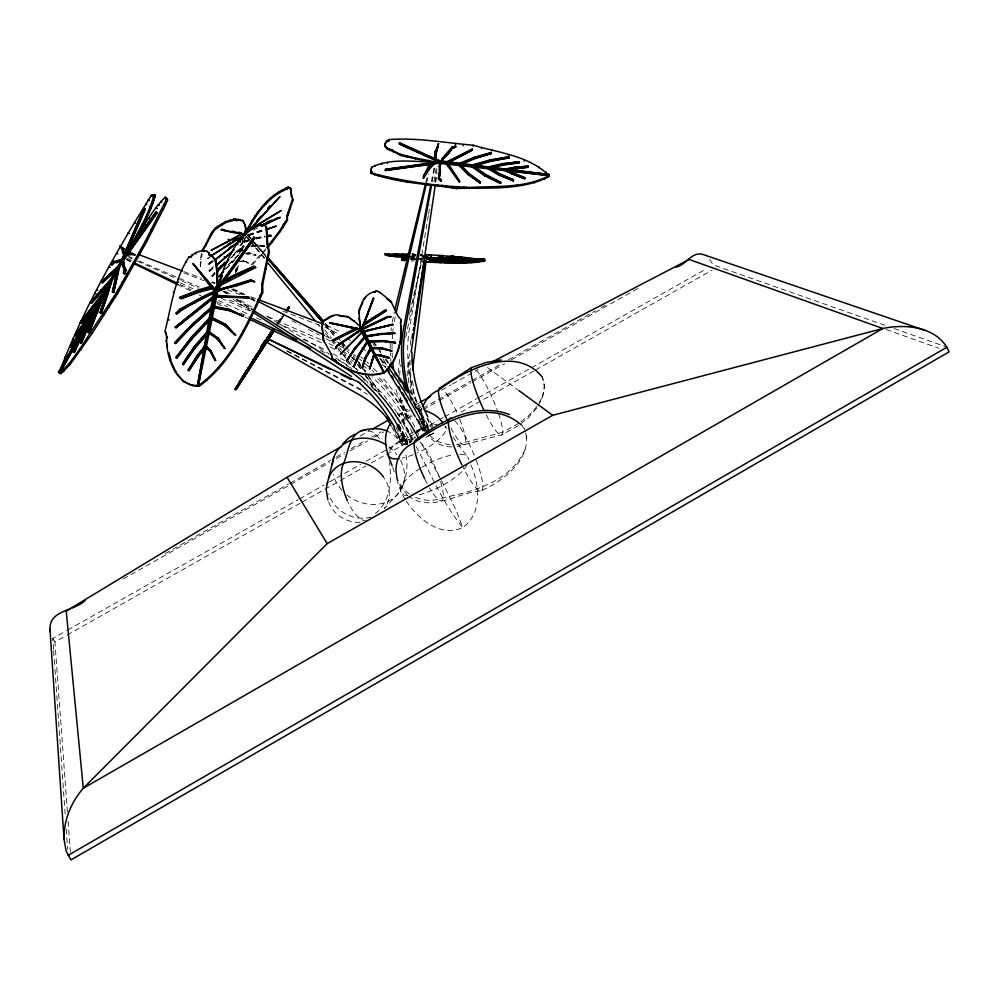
<?xml version="1.0" encoding="UTF-8"?>
<svg xmlns="http://www.w3.org/2000/svg" width="999" height="999" viewBox="0 0 999 999"><rect width="100%" height="100%" fill="white"/><g stroke="black" fill="none" stroke-linecap="round" stroke-linejoin="round"><path stroke-width="0.75" stroke-dasharray="5 3.75" d="M411.413 261.451L411.463 260.789L414.248 260.939M415.147 255.719L412.375 254.945L412.462 253.671L418.618 255.232M421.64 258.054L421.59 258.691L416.346 258.666M201.536 253.184L200.399 258.991L200.449 266.421L198.976 269.73M200.449 266.421L202.11 253.933M399.675 359.465L398.963 364.647A108.329 100.824 -62.6 0 0 398.364 374.001M411.251 359.765L409.965 371.715L410.564 388.099M435.701 182.268L437.075 173.039M435.052 181.905L436.963 169.568M392.22 322.165L394.343 311.913M394.268 321.69L395.417 315.871M409.54 353.571L408.566 359.677A100.624 93.631 -62.6 0 0 407.117 376.648M428.334 215.484L410.264 324.126C403.047 359.553 411.401 398.389 429.657 428.234M428.583 213.948L430.119 204.77M433.941 181.818L436.476 166.521M482.017 490.272C504.07 480.581 533.441 457.917 524.987 430.494M538.211 405.357C543.518 397.165 546.428 386.413 542.257 377.073M542.457 397.24L544.443 386.064L542.619 378.571M414.935 415.671L422.277 429.657L423.526 429.071L426.635 426.086L419.63 412.737M421.59 422.614L424.525 427.497L422.277 429.657M432.192 181.843L434.977 166.633M431.381 181.643L434.016 167.882M405.719 337.212L422.215 258.466L410.801 308.279M130.457 261.963L126.324 259.69M235.202 271.99L235.851 268.993M239.061 254.221L241.521 242.932M235.752 272.69L236.738 268.194M240.272 251.973L240.359 248.289L232.63 255.344M230.707 257.867L241.046 248.451L242.095 243.644L239.81 245.517M242.208 243.119L243.244 238.361M409.478 314.323L410.464 309.79M426.623 182.892L428.758 173.826M425.824 182.505L427.285 176.486M235.377 271.99L236.126 269.006M240.197 252.522L243.157 240.547M237.225 270.404L238.711 264.423M242.07 250.961L245.417 237.5M235.477 272.265L236.663 267.982M241.396 250.811L245.13 237.287M236.426 271.541L237.999 265.821M241.958 251.523L242.982 247.827L242.42 247.115L245.492 246.653M248.326 240.297L243.956 241.533L244.53 242.257L243.144 247.252L242.582 246.528L245.429 246.104M249.038 240.509L244.68 241.708L246.041 236.763M402.809 485.701C406.88 475.074 408.603 463.012 404.995 452.072M429.483 435.139L429.782 434.415M277.672 323.414C278.846 320.317 280.469 321.366 278.221 323.763M539.198 402.485L542.669 396.054M525.149 449.238C511.213 481.056 474.4 491.595 443.281 497.602A32.917 30.17 8.6 0 1 414.385 496.84M277.947 323.838L282.068 317.395L282.592 317.744L278.484 324.188M276.985 325.961L284.178 314.91M276.885 323.951L281.83 316.371M278.097 323.251L283.167 315.484M278.246 323.027L284.003 314.198M277.572 322.914L281.793 316.433M279.608 321.503L278.047 322.615M277.397 323.576L279.058 321.154M398.701 424.55L407.592 441.983L405.744 443.169L404.42 446.053L395.854 429.283M407.592 441.983L407.105 444.08M250.899 265.085L265.896 248.651M252.472 264.698L265.522 250.474M225.574 269.043L234.515 259.877M375.437 513.449C390.509 501.298 391.958 480.419 389.348 462.624M536.788 408.067L527.722 418.394L519.443 424.762M537.112 406.343L528.159 416.233L519.955 422.402M225.936 269.006L235.24 259.703M398.763 492.944L384.39 508.491A32.055 27.048 29 0 0 384.39 478.284M215.26 273.489L212.2 276.598L211.638 275.886L214.835 272.515M212.2 276.598L214.323 274.35M414.797 438.349L416.059 437.038M211.638 275.886L214.71 272.777M238.049 255.22L227.822 265.097L228.384 265.809M238.911 254.957L228.334 265.047L228.896 265.759M396.865 412.699A106.631 92.657 27.5 0 1 403.833 422.14L412.749 438.686L400.961 441.858L406.368 439.248L399.038 425.424M412.749 438.686L403.097 440.909L406.368 439.248M209.565 271.378L213.973 267.357L209.565 271.378L209.003 270.654L213.411 266.633M230.994 258.067L240.921 249.013M207.417 257.942L207.992 258.679L209.778 257.055M234.74 252.959L240.472 247.74L241.046 248.451M209.003 270.654L213.399 266.733M207.992 258.679L211.776 255.532M411.863 441.009L409.041 443.106M213.536 261.014L208.579 264.797L208.017 264.061L212.812 260.339M208.579 264.797L213.374 261.064M518.256 425.674L502.147 434.765L457.255 446.503M208.017 264.061L211.726 261.238M518.781 423.289L502.784 432.205L465.596 442.182A30.907 28.646 6.9 0 1 452.647 444.805M398.376 415.671L403.658 412.45L409.827 410.577M420.841 254.72L423.963 256.468M416.346 431.93L426.635 426.086M417.107 431.705L424.525 427.497M409.752 442.569L412.112 441.009M53.546 649.3L52.785 638.461L66.346 630.794M67.707 630.019L298.251 499.625M299.613 498.863L324.026 485.052M329.445 481.993L360.639 464.348M366.071 461.276L413.536 434.44M414.885 433.666L437.949 420.629M439.298 419.855L443.369 417.557M444.73 416.795L477.272 398.389M478.633 397.614L530.169 368.469M531.518 367.707L706.468 268.756M67.408 812L54.933 641.957L65.797 635.814M67.158 635.039L300.724 502.884M302.085 502.11L365.909 465.996M371.341 462.924L416.158 437.574M460.976 412.212L534.303 370.729M535.664 369.955L712.2 270.067M360.252 436.014L369.742 430.656M398.201 414.61L407.692 409.253M414.46 405.432L418.531 403.146M441.57 390.147L451.061 384.802M452.41 384.041L478.159 369.518M165.197 553.596L288.736 483.878M290.097 483.104L330.819 460.127M336.251 457.055L344.393 452.46M351.186 448.626L366.121 440.197M371.553 437.137L381.056 431.768M402.772 419.518L410.914 414.922M417.707 411.089L421.778 408.791M423.139 408.017L436.713 400.362M438.074 399.6L470.654 381.206M472.015 380.444L501.873 363.586M508.666 359.752L595.554 310.714M600.986 307.655L606.418 304.595M123.239 578.933L329.52 462.5M336.313 458.666L344.455 454.07M349.875 450.999L367.52 441.046M374.313 437.212L383.803 431.855M401.448 421.89L412.312 415.771M419.093 411.938L421.815 410.402M423.164 409.64L438.099 401.211M439.448 400.449L470.666 382.829M472.028 382.055L504.595 363.673M511.376 359.84L640.309 287.075M429.433 434.977L433.878 433.129L431.993 428.983M430.045 435.227L433.878 433.129M425.836 437.4L428.996 435.764M253.184 230.282L260.19 226.973M248.913 235.752L264.723 230.17M248.351 235.027L264.161 229.458M248.501 234.49L262.787 229.708M249.063 235.202L264.785 229.945M255.594 238.237L264.598 236.338M244.53 242.257L248.888 241.021M256.169 238.948L265.16 237.038M249.925 239.385L244.106 240.996L244.68 241.708M255.756 237.787L264.673 236.126M256.318 238.499L265.247 236.838M480.107 490.909C457.53 492.969 430.557 512.699 409.14 496.403M251.686 245.941L255.956 245.292L264.91 246.241L255.394 244.593L252.547 245.017M251.648 245.729L264.348 245.542M250.674 246.678L264.91 246.241M418.057 259.141L410.626 259.94L415.122 259.49M419.543 258.978L422.515 258.654M415.134 258.803L410.664 259.278L415.159 258.841M421.153 258.254L425.649 257.804M416.62 259.34L422.614 258.753M245.979 253.559L248.714 253.321L256.019 255.232L246.541 254.27M246.478 252.897L249.35 252.71L255.469 254.533M245.592 253.709L249.912 253.421L256.019 255.232M239.186 261.538L243.781 261.451L248.326 263.124L243.344 260.414L248.326 263.124M410.639 258.067L415.084 258.004M410.601 258.716L415.035 258.654M451.785 446.815C442.407 447.24 433.241 442.17 427.622 434.777M415.522 254.308L413.049 254.857L417.907 255.032M420.379 254.495L422.327 254.57M240.871 260.989L243.893 261.114M398.126 426.985L407.167 444.38L403.184 443.319L401.336 441.583L402.659 440.184L406.381 439.922L406.231 439.073L401.074 439.435L399.238 441.371L401.798 443.781L405.332 444.93M360.052 522.315C346.428 522.989 332.442 514.31 328.359 501.061M420.716 258.441L425.224 258.679M410.177 257.243L413.099 257.417L413.049 258.067L407.217 257.705M211.813 282.242L214.623 282.442M212.375 282.954L215.172 283.154M411.9 255.919L414.947 256.206M410.339 256.418L414.91 256.843M411.513 255.919L414.485 256.206M411.463 256.556L414.448 256.843M417.52 409.615L421.94 410.114M420.304 255.744L422.602 256.268M412.375 254.945L416.071 255.894M412.462 253.671L415.234 254.445M709.59 259.415L713.249 264.922L886.7 325.936M894.055 328.521L945.566 346.641M420.454 254.683L423.501 255.756M420.404 255.319L422.44 256.044M886.125 329.483L938.81 348.239M368.693 430.557L373.039 432.142L380.032 439.16M247.777 262.425L243.219 260.751L243.781 261.451M184.016 271.628L201.436 278.197M211.613 282.018L214.51 283.117M231.943 289.673L245.017 294.605M250.824 296.79L256.631 298.976M183.754 272.927L204.133 280.781M227.435 289.76L240.534 294.817M250.724 298.751L255.095 300.424M282.754 311.089L319.168 325.125M127.847 256.056L133.566 258.529M139.286 261.014L199.325 287.013M229.345 300.012L252.21 309.915M267.932 316.72L320.741 339.685M128.883 257.442L131.718 258.704M137.412 261.214L180.082 280.095M181.506 280.731L198.564 288.274M221.328 298.351L251.186 311.563M276.785 322.889L316.608 340.522A203.684 192.757 -27.8 0 1 322.153 342.994M126.998 258.316L132.63 260.914M180.494 282.942L194.58 289.41M218.506 300.424L249.488 314.685M256.531 317.919L262.163 320.504M302.984 339.298L326.511 350.174M326.361 325.224L338.162 330.769A223.764 211.676 -27.8 0 1 340.796 332.13M324.987 327.372L336.675 332.854M126.673 259.303L130.894 261.288M180.07 284.478L191.308 289.785M216.608 301.71L227.847 307.018M240.497 312.987L248.926 316.958M177.947 284.777L190.509 290.821M198.888 294.842L201.686 296.191M217.045 303.571L222.627 306.256M244.98 316.995L247.777 318.331M233.516 288.786L244.53 294.43M251.411 297.964L254.171 299.375M325.774 336.101L331.281 338.923M336.788 341.745L340.921 343.868M342.295 344.568L345.055 345.979M287.013 350.774L357.267 387.325A98.501 85.639 27.5 0 1 362.649 390.322M231.693 288.973L242.645 294.755M250.861 299.088L254.97 301.248M291.933 320.741L300.15 325.075M308.366 329.408L319.318 335.177M326.173 338.798L334.378 343.119M339.86 346.016L343.968 348.176M286.838 351.136L356.855 388.074A97.353 84.64 27.5 0 1 367.37 394.318M333.067 353.746L344.53 360.627M386.426 430.719C394.13 433.866 399.825 440.284 403.346 447.689M225.412 291.221L230.719 294.443M240.022 300.062L251.985 307.292M266.608 316.121L329.071 353.871M335.714 357.892L345.229 363.811A182.929 119.967 79.2 0 1 352.01 368.718M223.664 291.258L227.635 293.718M236.875 299.45L252.735 309.278M222.964 291.171L226.935 293.644M236.189 299.425L252.035 309.328M223.626 291.758L226.261 293.419M236.838 300.05L252.71 310.002M283.142 316.508L281.83 317.357L282.367 317.694M278.434 322.227L279.071 322.752M233.042 299.338L251.261 311.151M347.053 362.212L351.835 365.684L346.403 358.878M353.034 366.546L358.903 371.016M487.45 367.532L517.557 389.585M365.709 376.648L382.23 393.206L396.378 411.625M407.829 495.604L400.924 487.612L398.102 481.88M248.676 235.764L250.724 238.112M254.832 242.782L266.134 255.669M325.699 323.551L335.976 335.252M248.389 235.577L251.461 239.073M252.485 240.247L265.771 255.432M325.087 323.164L336.326 336.014M337.35 337.187L340.422 340.684M248.027 235.814L250.062 238.174M251.086 239.36L266.396 257.055M324.55 324.313L334.765 336.114M246.728 234.44L249.775 237.974M253.833 242.682L266.021 256.805M324.925 325.1L334.066 335.689M342.47 343.019L344.455 345.392M342.432 345.117L344.23 347.265M341.77 344.73L343.581 346.903M339.51 347.702L341.483 350.05M337.712 348.314L339.648 350.624M247.09 236.763L250.075 240.334M251.061 241.533L264.985 258.242M324.613 329.832L331.581 338.174M332.567 339.373L335.552 342.957M521.878 425.874L524.637 429.208L521.828 424.687M245.117 235.252L249.038 240.047M249.825 241.021L264.735 259.191M317.957 324.2L319.93 326.611M325.537 333.379L334.752 344.692M344.418 353.571L346.116 355.681M343.506 355.244L345.442 357.667M258.666 236.988L259.228 237.7M258.504 237.412L259.078 238.124M262.213 253.134L262.762 253.833M255.394 244.593L255.956 245.292M254.72 245.267L255.282 245.979M249.35 252.71L249.912 253.421M248.714 253.321L249.275 254.021M200.399 258.991L200.974 259.728M200.125 262.525L200.699 263.261M199.987 264.285L200.562 265.022M350.324 360.964L351.998 363.149M356.181 368.594L357.829 370.841M446.665 428.459L444.88 426.024A31.968 10.265 -27.3 0 1 417.033 453.084M452.909 437L467.182 456.518M409.153 390.109L422.04 409.49M373.401 341.458L377.023 346.528M377.922 347.802L381.543 352.872M386.051 359.215L388.773 363.024M341.908 490.334L336.488 482.742A37.388 31.768 28.9 0 1 333.191 474.363M361.938 376.448L365.159 381.031M373.876 343.007L375.636 345.529M379.145 350.549L380.906 353.072M385.289 359.353L387.924 363.124M372.827 343.693L374.525 346.241M382.992 358.978L387.225 365.347A223.764 211.676 -27.8 0 0 379.682 358.591M405.482 499.637L401.386 493.231L397.015 480.157M406.293 500.924C417.27 518.419 440.896 537.974 462.637 527.572C483.341 513.286 479.358 482.155 469.755 462.4M380.931 358.853L385.864 366.658M407.43 417.207L401.111 407.068A206.568 195.479 -27.8 0 0 376.161 377.11M404.945 418.256L398.701 408.254A203.684 192.757 -27.8 0 0 371.915 376.648M397.028 412.662L402.51 421.441L412.162 440.721M413.574 400.911L420.292 411.763L428.783 428.484M379.982 358.454L385.701 367.694M398.077 425.649L405.332 439.348M395.954 427.422L403.097 440.909M394.58 428.521L401.66 441.87M393.793 428.434L400.811 441.645M402.884 422.415L411.713 438.773M52.785 638.461L54.933 641.957M423.526 429.071L418.544 420.217M422.327 421.653L425.237 426.498M426.036 431.368L418.731 417.919M424.463 431.605L417.732 419.293M432.567 425.512L428.559 418.219M433.578 429.058L427.584 418.456M397.839 425.636L407.754 444.742M407.792 417.594L402.547 408.691A195.429 127.822 79.2 0 0 378.733 376.985M412.712 400.699L415.472 405.619M396.815 425.237L406.705 444.031M416.171 406.893L417.582 409.44M414.922 406.268L416.321 408.803M418.281 410.714L420.429 414.672M401.498 424.725L410.377 442.569M398.114 424.138L407.58 443.032M397.939 426.973L406.643 444.056M396.928 425.899L405.744 443.169M421.84 419.043L423.426 421.953M421.103 420.704L426.373 430.656M417.907 420.142L423.426 430.544M440.734 479.383L424.625 449.275A32.043 2.885 60.9 0 0 420.691 441.895M441.458 480.744L456.006 509.89L462.637 527.572C443.057 503.396 430.569 473.613 415.946 446.166M393.144 425.886L401.61 442.182M391.708 426.86L395.604 434.253M426.848 418.281L431.368 427.597M422.102 417.782L424.026 421.403M421.653 417.07L420.666 415.209A117.158 11.051 64.1 0 0 414.885 404.645M422.302 418.294L428.334 429.645M398.514 424.15L406.231 439.073M398.476 424.65L406.381 439.922M423.139 421.478L426.336 427.46M422.914 431.218L417.457 420.941A107.155 10.402 64.2 0 0 414.772 416.009M426.585 426.398L429.408 431.83M426.073 427.06L428.871 432.467M395.254 433.504L399.625 442.195M412.55 439.36L409.84 433.916A32.043 2.885 60.9 0 1 405.444 417.17M425.012 430.919L421.928 422.202M456.705 412.05L453.309 405.045A30.919 5.994 66.3 0 0 443.506 390.035M418.906 434.665L404.258 407.242A197.864 129.346 79.2 0 0 381.118 376.173M410.502 428.608L414.71 437.799M408.653 418.656L404.408 409.128A188.861 168.332 19 0 1 398.963 393.756M407.03 418.781L402.734 409.14A191.009 170.28 19 0 1 395.229 386.426M408.141 417.982L407.28 416.034A107.093 99.663 -62.6 0 1 402.322 400.075M406.818 418.431L405.956 416.446A108.329 100.824 -62.6 0 1 400.387 397.727M418.931 411.126L414.11 394.767L412.4 378.996M392.632 467.095L394.58 472.902M412.987 401.123L413.811 403.933M525.649 433.279L526.997 438.711M410.714 389.573L411.438 393.943M421.715 419.592L421.391 413.748M68.094 821.278L70.355 852.197M53.659 650.849L54.858 667.894M54.97 669.442L65.21 815.097M66.184 829.045L67.607 849.187M399.762 375.399A107.093 99.663 -62.6 0 1 400.387 364.835M416.421 408.716A95.904 89.248 -62.6 0 1 413.848 400.474M412.562 394.83A95.904 89.248 -62.6 0 1 410.814 372.964M408.716 382.804A99.4 92.482 -62.6 0 1 409.977 359.915M330.307 347.028A203.684 192.757 -27.8 0 1 338.274 351.461M340.871 353.009A203.684 192.757 -27.8 0 1 345.991 356.243M350.986 359.628A203.684 192.757 -27.8 0 1 353.446 361.376M358.254 364.985A203.684 192.757 -27.8 0 1 360.614 366.833M361.788 367.782A203.684 192.757 -27.8 0 1 367.495 372.615M329.071 343.569A206.568 195.479 -27.8 0 1 333.167 345.704M342.52 351.049A206.568 195.479 -27.8 0 1 347.702 354.333M351.511 356.88A206.568 195.479 -27.8 0 1 355.257 359.528M356.493 360.427A206.568 195.479 -27.8 0 1 360.139 363.186M362.525 365.072A206.568 195.479 -27.8 0 1 367.207 368.943M320.392 350.524A197.752 187.063 -27.9 0 1 328.346 354.458M338.599 360.239A197.752 187.063 -27.9 0 1 349.613 367.482M356.631 372.727A197.752 187.063 -27.9 0 1 377.884 392.37M348.239 339.198A220.954 209.028 -27.8 0 1 350.736 340.696M361.7 347.877A220.954 209.028 -27.8 0 1 366.408 351.273M381.993 364.148A220.954 209.028 -27.8 0 1 385.152 367.083M346.978 350.599A159.228 47.44 56.3 0 1 348.813 352.884M352.472 357.53A159.228 47.44 56.3 0 1 354.295 359.89M357.917 364.66A159.228 47.44 56.3 0 1 362.412 370.741M365.072 374.438A159.228 47.44 56.3 0 1 376.323 390.809M351.923 357.305A161.176 47.94 56.3 0 1 353.771 359.69M357.442 364.535A161.176 47.94 56.3 0 1 361.988 370.679M364.697 374.425A161.176 47.94 56.3 0 1 376.086 391.021M343.169 343.444A147.228 44.306 56.3 0 1 345.13 345.754M346.116 346.928A147.228 44.306 56.3 0 1 349.063 350.487M353.296 355.731A147.228 44.306 56.3 0 1 354.97 357.867M358.329 362.2A147.228 44.306 56.3 0 1 360.826 365.497M364.136 369.955A147.228 44.306 56.3 0 1 365.771 372.202M367.407 374.475A147.228 44.306 56.3 0 1 379.283 391.87M358.666 363.124A149.238 44.83 56.3 0 1 360.364 365.359M362.038 367.607A149.238 44.83 56.3 0 1 365.372 372.165M368.668 376.785A149.238 44.83 56.3 0 1 379.071 392.12M338.286 348.926A142.457 42.445 56.3 0 1 342.108 353.471M344.006 355.781A142.457 42.445 56.3 0 1 345.916 358.129M346.865 359.315A142.457 42.445 56.3 0 1 352.535 366.571M360.739 356.893A197.864 129.346 79.2 0 1 363.112 358.816M366.633 361.825A197.864 129.346 79.2 0 1 368.619 363.611M373.526 368.244A197.864 129.346 79.2 0 1 377.36 372.127M353.546 354.445A195.429 127.822 79.2 0 1 355.944 356.206M359.503 358.953A195.429 127.822 79.2 0 1 361.85 360.851M365.334 363.823A195.429 127.822 79.2 0 1 368.768 366.933M372.152 370.154A195.429 127.822 79.2 0 1 374.051 372.053M360.789 376.061A182.929 119.967 79.2 0 1 368.194 383.191M371.278 386.438A182.929 119.967 79.2 0 1 375.299 390.946M390.909 361.613A191.009 170.28 19 0 1 390.659 358.678M390.459 355.731A191.009 170.28 19 0 1 390.309 352.784M390.197 348.364A191.009 170.28 19 0 1 390.297 340.996M391.009 330.731A191.009 170.28 19 0 1 391.333 327.809M392.37 357.754A188.861 168.332 19 0 1 392.132 341.733M392.27 338.823A188.861 168.332 19 0 1 392.694 333.017M392.844 331.568A188.861 168.332 19 0 1 393.169 328.683M410.514 344.942A169.106 150.687 19 0 1 410.889 338.861M413.211 454.695A31.968 10.265 -27.3 0 1 402.447 458.042M389.523 450.924A31.968 10.265 -27.3 0 1 415.946 430.794M417.17 430.232A31.968 10.265 -27.3 0 1 437.287 424.4M467.095 464.91A37.825 12.95 -27.3 0 1 417.245 495.079M407.167 495.754A37.825 12.95 -27.3 0 1 404.707 495.254L401.386 493.231A37.825 12.95 -27.3 0 1 420.716 468.019M421.878 467.307A37.825 12.95 -27.3 0 1 453.883 454.707M459.528 454.27A37.825 12.95 -27.3 0 1 468.606 459.59M409.515 494.018A32.917 30.17 8.6 0 1 398.339 480.432M440.571 481.68A33.004 7.193 66.7 0 1 441.92 500.624A33.004 7.193 66.7 0 1 429.47 487.874M427.135 483.678A33.004 7.193 66.7 0 1 424.587 478.608M419.855 441.82A33.004 7.193 66.7 0 1 430.507 457.342L434.128 464.772A33.004 7.193 66.7 0 1 438.848 476.436M476.211 460.152A39.51 7.705 66.6 0 1 481.481 490.771A39.51 7.705 66.6 0 1 463.224 467.644M454.62 420.616A39.51 7.705 66.6 0 1 466.958 439.36L471.253 448.226A39.51 7.705 66.6 0 1 475.187 457.517M498.476 413.549A37 6.369 66.3 0 1 501.336 435.214A37 6.369 66.3 0 1 486.176 414.81M476.211 369.967A37 6.369 66.3 0 1 487.587 388.062L491.62 396.428A37 6.369 66.3 0 1 498.002 412.2M459.79 419.343A30.919 5.994 66.3 0 1 464.822 444.43A30.919 5.994 66.3 0 1 450.936 427.909M449.975 444.68A30.907 28.646 6.9 0 1 429.845 435.527M427.922 433.429A30.907 28.646 6.9 0 1 421.915 421.203M421.341 416.733A30.907 28.646 6.9 0 1 422.077 409.303M371.141 517.145A32.055 27.048 29 0 1 335.701 506.131L331.031 499.625A32.055 27.048 29 0 1 328.596 493.906M366.645 521.016A32.143 13.686 71 0 1 347.977 502.01M400.487 460.214A37.388 31.768 28.9 0 1 391.858 499.238A37.388 31.768 28.9 0 1 346.903 495.017M388.836 446.778A37.388 31.768 28.9 0 1 396.79 454.533"/><path stroke-width="1.5" d="M262.687 292.62L262.7 284.528L269.355 251.985L267.819 244.368L266.596 227.235L263.836 224.088L262.1 225.387L260.939 224.85C235.14 234.128 225.649 263.624 216.983 287.275L216.184 286.688L213.936 290.659L197.59 385.09L199.276 386.226C230.494 363.436 247.34 326.76 262.687 292.62L261.875 292.008L261.888 283.916L268.556 251.373L267.033 243.756L266.346 229.645L265.821 226.623L263.836 224.088M322.028 326.024C326.448 359.727 320.529 328.933 322.952 321.216L329.995 316.471L336.875 314.735L340.696 316.196L348.102 316.933L354.233 321.353L347.839 316.521L340.434 315.796M64.011 839.135C63.499 820.491 71.166 802.185 83.279 788.211L327.16 543.618L552.684 415.297L882.879 328.496C906.093 323.439 938.798 327.06 949.05 351.885L70.929 859.927L66.071 850.748L64.011 839.135L49.95 628.658C49.663 609.74 75.375 610.801 85.24 600.387M216.983 287.275L216.771 271.253L215.11 259.865L211.076 255.195L209.103 254.932L208.704 252.759L209.89 255.519L211.863 255.781L215.896 260.452L217.57 271.84L217.782 287.862M358.866 313.399C360.602 306.131 363.961 293.019 375.149 291.783L376.136 290.871C379.145 290.397 400.861 309.877 386.863 298.838M362.5 303.758L362.275 301.785M436.039 159.028L436.301 151.873L438.511 143.644L436.126 154.008L436.301 151.873M384.89 254.083L385.651 254.857L384.89 254.083L408.504 254.083M385.314 254.308L407.267 257.068L407.217 257.705L389.185 255.956L385.264 254.945L385.689 254.221M385.964 255.207L386.001 254.57M386.838 255.544L386.875 254.895M388.524 254.558L388.561 253.921M389.185 255.956L389.223 255.319M391.546 256.306L391.583 255.669M408.491 256.281L393.594 254.845L393.631 254.208L408.853 255.632M393.881 256.556L393.918 255.906M395.816 256.681L395.866 256.031M397.24 256.893L397.277 256.243M401.598 259.053L405.569 260.215C398.876 261.413 401.848 257.442 407.679 258.104M401.835 260.09L401.923 258.778M402.335 254.533L402.385 253.896M402.947 258.629L401.561 259.703M403.334 257.467L403.371 256.83M403.259 260.452L403.296 259.79M404.395 260.739L404.433 260.077M404.583 258.429L404.358 259.253L407.629 258.753M370.567 173.214L371.753 171.466L370.679 170.704L371.715 167.22C391.271 157.705 414.498 161.95 435.701 162.1L435.801 161.014L440.022 160.777L549.125 174.55L548.876 176.723C520.566 191.021 486.988 187.35 456.118 188.536C427.572 183.853 397.989 183.167 370.567 173.214L371.753 171.466M371.678 172.577L370.679 170.704M371.141 169.156L370.604 171.803M371.64 168.319L371.715 167.22M374.812 166.421L374.887 165.322M374.475 174.925L374.55 173.826L370.641 172.103M424.051 257.842L484.465 259.128L484.702 260.939C464.423 264.96 443.181 262.4 422.577 262.025M424.013 255.831L425.911 257.442L423.963 256.468M433.529 261.089L426.198 258.391L425.699 257.155L433.616 259.777L433.529 261.089L425.611 258.454L425.711 256.793L427.522 257.342L426.885 257.967L426.935 257.317L423.726 257.018M425.274 258.042L426.398 257.342L423.426 257.055M427.147 254.62L425.499 255.232L427.147 254.62L461.613 257.08L484.415 259.765L484.702 260.939M426.198 258.391L427.809 258.229L428.009 257.355L425.961 256.793M428.121 259.465L428.209 258.167M443.419 261.488L430.419 258.803L428.446 257.605L443.456 260.826L443.419 261.488L440.634 261.139L440.684 260.489L443.456 260.826M428.746 259.478L428.833 258.179L426.286 257.105M428.996 255.394L429.033 254.757M428.883 258.266L428.921 257.617L435.914 259.253L435.814 259.965L430.706 258.816L430.669 257.442M429.195 262.437L429.245 261.775C447.652 261.701 466.67 264.198 484.752 260.289M430.419 258.803L430.469 258.167M431.356 258.104L430.994 254.92L431.356 258.104L437.437 258.291L438.836 256.443L442.107 255.457L438.111 258.316L439.335 256.456L442.107 255.457M452.135 261.551L432.217 258.354L432.267 257.705L452.172 260.901L452.135 261.551L431.493 258.329L431.543 257.692L452.172 260.901M438.211 258.516L438.249 257.867L461.838 260.964L461.788 261.613L432.217 258.354M378.559 175.961L378.633 174.85L374.55 173.826M381.968 164.373L382.043 163.287M438.836 256.443L438.786 257.08L442.07 256.094M438.998 255.344L438.948 255.981L443.219 256.281M438.873 258.529L438.911 257.892L461.838 260.964M439.298 257.093L439.335 256.456M440.222 262.737L440.272 262.075M440.884 261.126L440.921 260.477M444.967 258.691L445.005 258.054L470.504 260.851L470.454 261.501L440.397 258.579M445.03 258.529L448.351 256.88L453.309 256.119L446.116 258.192M444.942 262.837L444.98 262.175M447.29 262.874L447.34 262.225M447.689 257.455L453.309 256.119M448.314 257.53L448.351 256.88M449.188 262.912L449.225 262.25M449.575 260.127L449.612 259.478M461.788 261.613L450.049 260.127L450.087 259.49M453.059 263.099L453.109 262.437M454.995 263.187L455.044 262.525M456.131 257.442L456.081 258.079L461.613 256.98L452.784 258.129M456.206 263.124L456.243 262.462M461.613 256.98L456.618 258.142L461.575 257.617M457.604 260.227L457.654 259.59L470.504 260.851M457.804 263.037L457.854 262.387M470.454 261.501L457.867 260.19L457.904 259.54M378.633 174.85C408.491 182.193 439.235 186.164 469.792 187.475C496.141 185.851 525.112 188.524 549 175.637C529.42 155.832 498.976 152.81 473.189 145.217C445.042 142.807 416.883 137.437 388.511 139.61L388.836 140.335L387.2 140.722L384.715 143.719C384.353 147.927 388.773 150.512 392.445 150.999L400.624 155.457L431.231 162.225M385.452 147.003L384.715 143.719M386.026 143.107L386.101 142.058M387.137 141.783L387.2 140.722M432.355 164.198L385.339 170.492L385.414 169.393L438.211 161.813L438.124 162.887M387.05 148.863L385.527 145.941M388.511 139.61L388.761 141.396L388.836 140.335M387.362 163.524L387.437 162.437M389.573 150.237L389.647 149.176L387.125 147.802M458.978 263.062L459.016 262.4M460.726 263.099L460.776 262.437M461.9 259.153L461.95 258.516L476.848 259.852L476.798 260.502L455.756 258.991M462.3 259.066L469.018 257.73L462.3 259.066L468.194 259.253M476.798 260.502L462.674 259.178L462.712 258.529L476.848 259.852M454.258 258.304L473.813 260.314L473.776 260.964L453.321 258.279M463.286 259.328L463.236 259.965L473.776 260.964M464.085 263.037L464.135 262.375M464.398 258.704L464.448 258.067M467.894 259.765L467.944 259.116M468.294 259.765L468.331 259.128M471.69 262.725L471.728 262.075M478.271 262.3L478.309 261.651M392.445 150.999L392.52 149.937L389.647 149.176M393.419 152.123L392.52 149.937M483.304 261.626L483.354 260.989M437.15 161.301L399.338 143.956L399.413 142.894L440.022 160.777L439.922 161.863M396.89 179.77L396.978 178.671M400.624 155.457L400.699 154.383L393.494 151.061M406.556 156.93L406.643 155.856M407.105 182.455L407.192 181.343M412.562 370.254L426.136 260.627M415.509 159.153L415.596 158.079L400.699 154.383M423.389 178.184L423.576 175.974L427.972 167.308L432.542 162.038L434.39 161.788L434.203 163.961L428.958 169.643L423.389 178.184L426.536 171.978M428.321 161.601L428.409 160.514L415.596 158.079M427.797 169.493L427.972 167.308M428.958 169.643L429.133 167.457L434.39 161.788M428.096 184.952L428.184 183.841M432.542 162.038L432.442 163.124L385.414 169.393M434.627 158.079L435.152 151.748L438.511 143.644M434.515 159.478L434.69 157.318L436.126 157.954M435.152 151.748L434.977 153.883L438.324 145.767M434.203 163.961L439.298 163.274L439.385 162.188L435.801 161.014L549.125 174.55L439.385 162.188L434.29 162.874M437.525 185.839L437.612 184.715M439.285 166.371L440.497 162.313C438.411 167.682 440.397 173.526 438.386 179.058L441.058 181.044L441.146 179.932L439.148 177.897L440.397 171.254L439.86 165.372L441.408 162.425L439.76 166.458L440.309 172.34L439.061 179.008L441.058 181.044M438.386 179.058L439.697 171.541L439.373 165.285M439.76 166.458L439.86 165.372M439.061 179.008L439.148 177.897M439.597 172.64L439.697 171.541M440.309 172.34L440.397 171.254M441.521 161.039L442.594 158.042L451.935 147.153L455.731 146.104L455.631 147.165L452.372 148.389L448.251 154.183L443.007 159.141L442.295 161.126M443.007 159.141L443.094 158.067L448.339 153.122L448.251 154.183M442.232 186.276L442.332 185.165M446.291 164.061L446.378 162.974L459.577 181.056L459.478 182.155L446.291 164.061L441.321 163.499M446.865 162.737L446.953 161.651L472.402 149.076L472.302 150.137L449.575 162.2M442.495 159.116L447.964 152.722M459.478 182.155L447.664 164.223L447.764 163.137L459.577 181.056M446.016 186.626L446.116 185.514M451.935 147.153L451.835 148.214L455.631 147.165M452.372 148.389L452.46 147.34L455.731 146.104M133.716 243.369C141.433 227.635 151.274 212.225 155.22 195.092L152.185 194.905L151.149 196.229L151.249 195.454L152.385 196.091M455.369 144.58L455.469 143.531M452.747 187.899L452.847 186.788M127.735 251.848C136.888 233.004 149.113 214.872 154.071 194.443M456.118 188.536L456.218 187.425M459.09 165.509L459.19 164.423L468.181 173.501L480.432 182.143L480.319 183.254L468.081 174.6L459.09 165.509L447.664 164.223M463.161 145.704L463.261 144.655M459.403 188.324L459.503 187.213M463.786 188.037L463.886 186.925M466.146 188.249L466.246 187.138M468.081 174.6L468.181 173.501M480.319 183.254L469.031 174.688L469.13 173.589L460.464 164.56M473.089 146.279L473.189 145.217M469.692 188.586L469.792 187.475M472.052 166.97L472.152 165.884L484.815 174.725L500.736 182.355L500.624 183.454L484.715 175.824L472.052 166.97L460.364 165.647M463.623 162.7L474.45 158.329L474.55 157.255L491.283 152.585L491.183 153.646L475.349 158.466L460.839 164.498L460.939 163.424L475.449 157.392L491.283 152.585M475.349 158.466L475.449 157.392M477.747 188.561L477.859 187.45M481.468 148.576L481.568 147.527M484.715 175.824L484.815 174.725M513.411 180.919L499.75 174.937L489.897 168.981L489.997 167.894L499.862 173.838L513.523 179.82L513.411 180.919L498.976 175.137L488.061 168.769L473.426 167.12L473.526 166.034L485.776 174.538L485.676 175.637L474.65 167.969M488.061 168.769L488.174 167.682L499.088 174.038L513.523 179.82M490.234 159.852L490.134 160.926L509.203 157.83L509.315 156.768L490.234 159.852L472.539 164.885M491.658 150.749L491.758 149.688M476.648 165.335L490.871 161.301L490.971 160.227L509.315 156.768M497.702 187.637L497.814 186.526M498.976 175.137L499.088 174.038M499.75 174.937L499.862 173.838M492.607 166.995L502.547 164.698L502.659 163.624L519.243 161.738L519.13 162.812L503.121 165.06L491.608 167.857M503.121 165.06L503.234 163.973L519.243 161.738M504.807 170.654L504.92 169.568L524.85 177.697L524.737 178.796L504.807 170.654L489.897 168.981M508.454 155.707L508.566 154.645M512.112 174.263L512.225 173.177M524.737 178.796L512.912 174.338L513.024 173.252L506.418 169.743M400.424 339.41L401.361 325.649L400.674 339.822L398.426 350.05L393.993 360.926L388.561 368.519L384.116 372.914C367.944 378.146 350.025 372.152 336.95 362.3C350.287 371.665 367.744 377.809 383.853 372.515C393.818 364.623 398.314 350.312 400.674 339.822M510.988 168.993L513.986 168.444L514.098 167.37L528.309 166.134L528.196 167.208L506.493 170.267M514.76 168.556L514.872 167.482L528.309 166.134M516.658 185.989L516.77 184.877M524.288 161.189L524.4 160.115M534.465 182.979L534.59 181.88M538.761 167.732L538.873 166.658M544.43 179.495L544.555 178.409M546.141 173.127L546.266 172.04M430.994 254.92L430.619 258.079L427.972 258.004M423.126 278.833L423.539 275.786M424.15 271.204L424.575 268.157M424.987 265.097L425.399 262.05M199.276 386.226C175.075 386.338 165.697 356.019 166.558 336.114L164.935 331.431C171.428 306.206 174.338 279.233 189.011 256.843L191.209 257.317M167.108 338.536L167.37 336.675L166.558 336.114M414.473 325.199L435.252 185.339M411.126 352.272L424.875 260.502M245.267 234.565L244.693 232.093L245.117 235.252M411.975 338.299L412.699 333.716M413.186 330.657L413.673 327.61M414.16 324.55L424.15 261.938M400.412 323.314C402.572 315.072 399.063 324.263 401.61 326.061M360.402 329.071L330.07 322.877L360.402 329.071L358.791 310.289L362.237 303.359M202.56 361.713L198.426 385.651L191.758 385.177L183.154 381.318M203.084 358.728L203.596 355.731M327.41 482.405L326.173 489.21L327.859 499.812M431.63 184.89L405.994 324.837A175.499 156.256 19.1 0 0 411.413 399.95M430.794 184.703L402.659 333.216A177.76 158.292 19.1 0 0 404.583 381.081L406.83 390.534M210.127 351.361L215.584 360.527L210.964 351.935L205.344 347.177L206.169 347.752L198.426 385.651C229.658 362.849 246.516 326.173 261.875 292.008M215.584 360.527L211.139 351.223L206.443 346.428L209.103 333.391L208.279 332.817L217.757 339.198L224.9 348.564L216.933 338.624L217.757 339.198M224.275 325.062L235.589 335.102L224.275 325.062L211.214 318.531L212.025 319.118L209.428 331.805L208.616 331.231L218.506 338.349L224.9 348.564M235.589 335.102L225.886 324.65L212.263 317.932L214.323 307.879L213.511 307.292L229.108 310.202L243.456 316.371L229.92 310.789L214.323 307.879M216.533 297.015L249.55 297.877L248.739 297.29L215.734 296.428L216.533 297.015L214.535 306.78L213.736 306.206L229.308 309.378L242.632 315.784M224.226 296.303L216.771 295.841L217.645 291.621L224.525 288.574L236.688 285.839L251.124 281.081L254.583 281.78L250.699 279.857L216.995 290.259M113.661 292.557L118.706 268.843L117.52 268.182L112.437 291.883L113.661 292.557L119.518 267.407L122.427 262.25L123.714 262.762L123.963 265.784M243.257 234.965L244.068 233.279L244.643 234.003C254.345 215.647 266.446 196.004 286.638 188.137L288.236 186.963L290.659 188.399L291.77 196.541L290.072 187.675M211.563 255.432L243.906 235.314L243.444 234.116L231.88 231.593M112.437 291.883L118.332 266.745L119.518 267.407M396.128 312.837L426.273 184.403M369.73 368.818C374.575 353.271 377.11 342.008 369.73 368.818C375.986 349.862 376.186 349.725 369.468 368.406M395.08 308.903L425.462 184.003M328.659 478.084L333.766 457.517M117.22 271.466L112.013 280.682L101.261 313.336L100.037 312.675L110.077 281.343M107.505 295.08L111.264 281.993L104.42 294.081L89.136 332.904L87.912 332.242L102.435 294.842L103.621 295.504M121.241 261.588L122.527 262.1L122.877 266.633L124.413 269.98L123.439 273.314L124.663 274.001L125.624 270.667M100.037 312.675L110.827 280.02L112.013 280.682M287.412 220.354L286.813 216.071L292.557 199.026L293.132 199.75L287.375 216.783L287.412 220.354L280.232 231.531L268.294 247.103M362.038 367.37L365.097 357.63L370.392 348.164L365.359 358.029L362.3 367.782L365.684 357.642L371.041 349.288L365.946 358.042L362.3 367.782M220.991 279.47L222.352 275.487M101.261 313.336L107.093 296.528L105.882 295.866M124.663 274.001L126.036 270.055L124.55 266.82L124.001 262.238L121.778 260.639L124.001 262.238M123.439 273.314L124.813 269.38L123.339 266.146L122.802 261.576M128.796 250.699C140.297 232.567 150.012 212.6 165.097 197.203L166.196 198.476L165.647 200.037L166.421 199.363L167.632 200.062L165.472 205.032L146.516 242.008L117.482 293.756L92.37 333.054L70.005 364.672L60.902 373.776L58.516 372.502L124.463 255.245L125.637 255.894L124.288 258.753L122.727 257.867L144.143 208.104L145.292 208.754L126.361 252.834M165.097 197.203L167.407 199.163L166.87 200.724L167.632 200.062M60.989 367.982C84.341 307.267 116.821 250.474 151.249 195.454M442.033 161.039L443.094 158.067M87.912 332.242L103.234 293.431L104.42 294.081M103.134 296.853L89.136 332.904M363.673 325.574L363.549 323.701L385.739 309.865L386.238 310.689L363.673 325.574L362.799 328.908L387.799 316.983L390.934 316.845L387.55 316.571L362.55 328.496M364.598 323.077L373.501 298.114L362.337 328.059L384.116 372.914M266.82 247.527L279.67 230.831L286.85 219.643M92.82 311.85L80.045 342.62L81.256 343.269L94.018 312.487L91.846 316.333M81.256 343.269L95.08 310.614L102.909 296.753M80.045 342.62L93.894 309.965L95.08 310.614M267.457 341.159L266.82 342.507L267.532 341.146M267.158 341.833L267.857 340.322M373.501 298.114L361.963 328.184L373.751 298.526M79.695 337.475L83.267 328.746L84.453 329.395L74.326 352.485L73.114 351.835L79.695 337.475L80.894 338.124M73.114 351.835L84.128 327.197L85.327 327.847L74.326 352.485M359.827 382.729L268.419 339.148L329.982 369.243M353.584 366.346L358.728 354.42L366.97 341.97L358.991 354.82L353.846 366.745L359.365 354.495L367.257 342.495L359.628 354.895L353.846 366.745M121.89 259.141L144.143 208.104M126.661 251.548L145.292 208.754M79.071 338.499L59.703 373.139L68.794 364.023L79.658 349.275L116.246 293.069L145.28 241.308L166.421 199.363M122.902 253.471L123.689 251.661L122.777 248.351L119.868 246.141L122.103 249.538L122.902 253.471L124.076 254.133M259.141 351.548L260.065 351.036L258.391 354.083L259.141 351.548L259.665 351.898M247.103 231.968C255.544 214.123 268.481 196.453 287.225 188.873L288.823 187.7L290.659 188.399M257.867 353.746L259.89 350.137L258.391 354.083M205.919 244.031L210.864 233.941L215.309 227.972L225.712 221.528L235.627 218.956L236.214 219.705L226.311 222.278L215.896 228.721L212.949 232.168L202.685 251.024L202.098 250.287L205.919 244.031L206.506 244.78M267.794 340.409L268.107 339.772M268.082 339.86L268.419 339.148M267.732 340.746L267.17 341.833M441.121 160.914L442.594 158.042M132.368 245.916L131.019 248.464L129.845 247.802M391.133 422.864C381.268 435.776 386.326 452.247 392.157 465.646M82.055 333.167L84.291 329.171L80.07 334.69M88.024 322.49L85.152 327.622L83.966 326.985L69.992 346.903L71.166 347.527L79.221 335.801L78.034 335.164L69.992 346.903M98.352 304.021L94.818 310.327L93.631 309.678L74.913 335.252L76.074 335.889L91.096 315.584M107.093 288.386L104.083 293.768L102.897 293.119L80.282 322.402L81.443 323.039L101.349 297.527M269.518 338.099L273.901 330.145L274.425 330.482L248.501 370.542L236.114 389.46L235.314 389.448L273.589 329.395M59.703 373.139L84.453 329.395M85.327 327.847L90.397 318.893M122.964 261.301L126.761 255.707L130.607 254.508L135.027 254.932L128.883 251.935L125.524 252.772L124.388 254.383L126.761 255.707M235.839 389.785L274.138 329.757M248.027 370.329L247.39 369.867L251.798 362.724L252.41 363.324L256.256 355.781L256.793 356.131L263.149 346.203M247.39 369.867L251.286 363.524L252.035 364.048M255.594 357.992L247.914 370.217L251.823 363.861L247.69 370.292L247.165 369.942L243.381 376.011L243.906 376.348L246.466 372.277L245.929 371.94M288.261 307.655L289.235 307.33L287.337 310.327L288.699 306.98M246.741 370.592L243.906 376.348M203.996 349.35L197.69 357.08L188.998 370.704L188.162 370.13L196.94 355.844L204.296 346.378L205.12 346.953M188.998 370.704L202.36 350.499M252.41 363.324L254.345 358.991M263.686 342.757L264.772 343.456L261.975 347.527L260.889 346.828L265.522 340.097L266.745 340.746M267.27 338.923L264.897 342.345L272.877 329.495L265.384 341.546L267.17 340.022M273.414 329.857L256.743 355.669L256.194 355.319L257.705 353.009L258.254 353.359L256.743 355.669M333.753 315.284L324.2 320.841M188.162 370.13L196.865 356.506L204.071 347.677M273.726 329.695L266.283 341.371L273.876 329.72M265.921 341.895L273.326 330.432L273.863 330.781L267.382 340.821L266.308 340.135L235.052 388.786L236.114 389.46L274.263 330.045M247.465 370.617L246.94 370.279L243.481 375.562L244.018 375.911L247.465 370.617L251.523 364.298L250.999 363.948M252.023 363.524L251.498 363.174L242.045 377.485L242.582 377.834L252.023 363.524L256.044 357.28L255.507 356.93M247.103 370.741L259.64 351.673L259.103 351.336M264.91 343.456L263.324 344.655L264.91 343.456L252.16 362.824L251.623 362.462L262.188 346.491M260.427 350.487L264.31 344.917M264.947 342.232L273.351 329.383M267.744 339.136L266.671 338.449L267.307 337.487L268.369 338.174L273.314 330.607M265.472 341.458L273.601 328.996M235.314 389.448L263.024 348.176M423.576 175.974L429.133 167.457M256.194 355.319L262.6 345.741M346.678 361.014L354.795 349.438L364.735 337.862L364.21 336.963L354.308 348.688L346.678 361.014L354.57 349.088L364.473 337.375M251.623 362.462L262.612 345.866M288.449 307.342L286.214 310.652L286.75 311.001L288.973 307.692M288.798 307.992L289.235 307.33M182.48 364.086L194.231 347.54L206.518 333.516L207.342 334.091L195.067 348.114L183.304 364.66L182.48 364.086L193.719 347.202L206.793 331.955L207.605 332.53M183.304 364.66L193.681 349.076M268.469 338.062L274.151 329.62M266.671 338.449L273.089 328.933L269.58 334.128L270.642 334.815L273.451 330.657M363.923 331.231L392.957 324.588L363.923 331.231L362.337 328.059L360.402 327.197L360.714 330.557L337.724 345.791L335.602 348.351L337.15 345.267L360.264 329.807L357.38 329.158L333.241 340.884L332.717 340.072L355.819 328.109L357.38 329.158M335.602 348.351L337.412 345.679L360.514 330.207M71.166 347.527L77.972 337.5M265.434 342.694L266.084 340.609M261.975 347.527L266.596 340.796M260.889 346.828L265.522 340.097M268.082 338.848L269.88 336.238L269.131 336.226M268.743 336.763L266.209 340.409M76.074 335.889L86.064 321.528L84.878 320.891M346.416 360.614L354.533 349.038L364.485 337.462M221.516 284.89L219.917 283.716L221.191 281.905L234.166 274.9L254.071 266.246L255.669 267.457L221.516 284.89L217.994 289.897L216.184 286.688L197.59 385.09L217.183 289.31L220.717 284.303M223.689 281.83L254.77 237.774L253.983 237.163L222.003 282.492L221.191 281.905M125.574 255.045L58.516 372.502L124.463 255.245L122.44 259.49L123.626 260.152M128.796 252.847L157.205 212.687L155.994 212L126.711 253.434L125.524 252.772M74.913 335.252L92.582 311.576L93.769 312.225M447.864 153.784L452.46 147.34M123.102 258.104L155.994 212M124.288 258.753L127.847 253.771M129.62 251.286L157.205 212.687M216.858 288.449L253.983 237.163M224.9 279.033L254.77 237.774M81.443 323.039L96.716 302.672M80.282 322.402L102.11 294.53M209.765 320.017L192.17 338.736L176.761 358.129L175.936 357.567L190.859 337.699L209.153 318.281M176.761 358.129L191.683 338.261M78.034 335.164L83.092 328.534M175.936 357.567L191.358 338.174L208.953 319.443M110.864 264.26L113.237 261.338L116.221 261.301L120.042 259.752L121.254 260.289L117.383 261.95L112.937 261.975L110.864 264.26L112.013 264.897L114.086 262.612L117.208 262.587L120.916 260.914L119.743 260.252L116.034 261.938L117.208 262.587M112.013 264.897L114.385 261.975L113.237 261.338M109.815 282.742L91.646 303.097L90.484 302.46L110.402 279.683L111.588 280.344M91.646 303.097L105.232 287.063M335.339 347.952L337.45 345.392L360.452 330.157M90.484 302.46L109.665 281.006L110.852 281.656M194.543 347.764L197.565 344.255M199.563 341.908L203.584 337.212M223.714 271.191L219.043 276.573L222.977 272.252M190.422 256.743C194.518 252.472 200.899 249.787 206.855 251.236L207.63 251.823M250.724 227.672L246.478 232.38L245.379 231.556L246.528 233.004L245.454 225.749L243.157 220.929L238.212 219.33L236.189 219.88L236.788 220.617L238.811 220.067L243.157 220.929M256.868 220.854L260.964 216.296M268.132 208.341L270.18 206.069M250.15 226.948L251.298 228.396L279.97 196.566L247.74 231.706M246.116 232.118L249.238 228.709M267.957 208.304L270.03 206.044M174.625 342.919L191.833 325.274L210.876 308.366L211.676 308.953L192.645 325.836L175.449 343.481L174.625 342.919L191.933 324.5L211.051 307.292M175.449 343.481L191.733 326.149M175.924 313.349C187.263 304.77 200.737 298.439 213.649 292.357L214.448 292.944C201.548 299.026 188.062 305.344 176.723 313.911L175.924 313.349L179.795 309.228L207.043 294.53L213.774 291.596L214.573 292.183M176.723 313.911L180.607 309.802L213.237 292.769M198.789 330.719L207.942 321.016M216.958 270.254L221.204 265.759M217.52 270.979L228.409 259.952M340.397 353.946L361.788 332.58M340.659 354.345L361.763 332.455M218.781 268.619L224.912 262.387L225.474 263.099L217.307 271.416M342.869 443.718L348.601 438.049L354.857 434.178M115.959 270.529L102.435 282.779L101.286 282.143L117.832 266.396M102.435 282.779L114.598 271.253M373.938 291.795L375.399 292.195L376.136 290.871M216.171 265.347L234.166 249.738M225.474 263.099L228.783 260.077M101.286 282.143L117.033 267.832M192.745 325.075L210.739 308.891M216.159 265.497L231.805 252.06M175.15 327.197L212.725 297.677L213.524 298.264L175.974 327.772L175.15 327.197L212.924 296.516M175.974 327.772L211.363 299.013M237.999 240.784L240.397 238.923M214.585 260.14L243.369 237.787M229.058 248.027L231.531 246.129M237.725 241.421L240.197 239.523M214.773 260.077L240.771 240.247M363.161 324.75L385.739 309.865M365.272 323.688L386.238 310.689M227.273 244.855L230.881 242.47M233.279 240.884L243.831 235.689M211.776 255.532L237.462 239.223M233.154 240.771L237 238.262L237.575 238.986M501.211 359.94L486.376 362.425L471.653 367.545L439.398 388.199A30.919 5.994 66.3 0 0 447.427 420.666M386.426 430.719C378.396 427.634 369.555 428.421 361.426 430.694C348.589 436.276 348.439 452.172 343.644 463.399A32.143 13.686 71 0 0 347.39 500.736M251.298 228.396L281.181 210.527L250.175 229.645L249.026 228.197M341.283 446.703L287.063 477.285L66.234 611.101L83.279 788.211L882.879 328.496L689.16 259.49L491.833 362.113M362.724 328.858L387.475 316.908L390.684 316.433M362.974 329.27L387.724 317.32L390.934 316.845M68.044 855.394L947.027 347.153M372.452 429.133L388.711 419.955M419.88 402.385L430.731 396.266M675.599 267.158C685.751 265.559 691.67 251.099 702.784 254.408L924.812 330.319M219.917 283.716L254.071 266.246M333.241 340.884L347.04 333.216M226.686 280.981L230.582 278.883M244.018 234.84L241.858 234.378L211.014 250.399L241.084 234.203L239.935 232.742M448.326 161.826L472.402 149.076M265.859 222.964L269.605 220.991M266.408 222.902L271.578 220.192M264.385 224.987L280.394 217.395L277.647 217.782L261.189 226.249M332.717 340.072L356.868 328.346M450.886 160.752L472.302 150.137M348.364 332.605L356.331 328.933L355.819 328.109M253.783 281.181L250.324 280.482L235.889 285.252L223.726 287.987L216.833 291.034L217.645 291.621M238.611 274.85L255.669 267.457M214.048 290.359L212.662 288.586L199.65 292.108L181.106 298.713L179.508 297.565L198.264 289.972L210.314 286.463L211.126 287.05M459.665 163.262L474.55 157.255M181.106 298.713L194.093 293.456M217.794 290.846L251.498 280.457L254.583 281.78M179.508 297.565L198.052 290.946L211.064 287.425L212.662 288.586M266.159 229.658L276.224 226.111L266.221 229.458M124.388 254.383L128.209 253.172L132.58 253.571M447.727 256.818L444.305 258.504L441.208 258.416M475.387 165.122L488.661 161.351M473.901 165.06L490.971 160.227M474.45 158.329L491.183 153.646M392.707 324.176L363.936 331.368L366.371 336.288L381.143 333.978L394.755 333.117L380.894 333.566L366.121 335.889L368.856 341.446L383.304 340.996L395.417 342.57L383.054 340.584L368.606 341.034L371.94 347.839L382.392 348.351L391.858 350.986L382.142 347.939L371.94 347.839M364.185 331.768L392.957 324.588M155.22 195.092L153.022 194.705M490.272 167.12L503.234 163.973M488.461 166.895L502.659 163.624M453.746 258.167L456.668 257.492M506.605 169.181L514.872 167.482M490.871 161.301L509.203 157.83M505.107 168.993L514.098 167.37M267.645 235.801L270.692 235.252L267.682 235.689M266.683 236.775L271.253 235.964L266.745 236.613M366.358 336.388L381.044 333.953L394.755 333.117M366.608 336.8L381.293 334.365L395.005 333.529M385.339 170.492L427.56 164.41M449.075 257.28L453.271 256.755M502.547 164.698L505.556 164.36M508.578 164.011L519.13 162.812M361.426 430.694L365.784 430.194M424.013 258.491L426.985 258.167M425.649 257.804L484.465 259.128L425.312 257.392L427.859 257.592M513.986 168.444L528.196 167.208M469.018 257.73L461.513 259.053L455.007 258.841M463.986 258.691L468.981 258.366M368.868 341.583L382.767 341.183L395.417 342.57M369.118 341.995L383.017 341.596L395.666 342.982M447.202 258.753L451.748 258.878M462.674 259.178L465.784 259.253M468.881 259.34L484.415 259.765L471.141 259.353M468.806 259.952L478.146 260.215M391.608 350.574C386.825 350.824 363.923 341.546 375.187 354.57C400.711 361.313 386.663 355.444 375.187 354.57M372.302 348.576L382.08 348.876L391.858 350.986M248.739 297.29L215.971 295.254L216.771 295.841M231.681 296.765L249.55 297.877M422.614 261.363L429.245 261.775M451.735 256.918L455.944 257.255M463.124 259.365L473.813 260.314M393.594 254.845L408.816 256.268M388.374 357.679L381.019 355.307L375.224 354.77L388.623 358.079M393.631 254.208L408.529 255.632M423.376 257.705L426.361 257.992M462.999 257.854L467.282 258.266M439.298 163.274L440.409 163.399M454.67 259.078L463.074 260.015M455.719 259.116L458.728 259.453M447.202 258.903L451.773 259.453M454.82 259.827L457.867 260.19M482.529 167.245L485.439 167.607M491.658 168.394L494.617 168.769M499.063 169.331L502.035 169.705M515.609 171.416L520.154 171.99M523.201 172.377L549 175.637L506.306 170.829L512.912 174.338M472.977 258.828L475.936 259.203M441.67 258.928L444.455 259.328M447.252 259.728L450.049 260.127M244.643 234.003L220.954 229.845L241.084 234.203M221.853 229.358L224.812 229.882M232.218 231.181L235.19 231.706M238.149 232.23L241.109 232.755M218.793 307.655L230.12 309.965L243.456 316.371M428.409 160.514L435.701 162.1M330.07 322.877L360.027 329.383L383.853 372.515L375.487 355.169M330.332 323.289L354.882 328.609M221.803 229.408L224.688 230.032M509.378 414.473C476.036 402.172 441.296 420.317 415.259 440.334A33.004 7.193 66.7 0 0 424.587 478.608M425.674 257.43L427.485 257.979M428.833 258.179L433.616 259.777M513.024 173.252L524.85 177.697M138.986 254.683L182.555 271.079M258.092 299.525L323.451 324.126M424.9 410.452C431.668 413.012 438.811 416.283 442.619 422.789M399.338 143.956L433.104 158.853M135.027 254.932L128.883 251.935M361.963 328.184L353.971 320.941M332.168 358.629L335.864 360.589L332.43 359.041L331.218 354.096L332.43 359.041M399.413 142.894L438.636 160.864M133.704 262.612L177.26 283.154M250.324 317.62L296.703 339.498M133.254 263.311L177.947 284.777M249.163 319.006L310.614 348.526M341.196 374.662L350.999 379.408M225.886 324.65L211.451 317.345L212.263 317.932M212.025 319.118L225.087 325.649M258.304 301.498L324.4 335.389M485.776 174.538L500.736 182.355M487.037 176.348L500.624 183.454M62.575 370.941L63.786 371.578M64.835 357.192L66.009 357.829M68.794 364.023L70.005 364.672M72.715 338.973L73.876 339.598M79.658 349.275L80.882 349.937M78.484 334.34L79.67 334.99M80.157 336.675L81.356 337.325M84.578 321.678L85.752 322.327M81.493 320.217L82.655 320.854M88.049 324.8L89.248 325.449M87.562 325.399L88.761 326.049M91.134 332.392L92.37 333.054M96.616 311.676L97.827 312.325M108.054 306.193L109.291 306.868M91.858 306.493L93.019 307.13M91.458 307.455L92.632 308.092M103.197 313.923L104.433 314.598M114.236 296.091L115.472 296.778M100.887 289.785L102.06 290.422M100.362 290.734L101.536 291.371M106.443 294.892L107.642 295.567M96.678 289.785L97.827 290.409M111.551 300.112L112.787 300.799M94.805 293.194L95.954 293.818M110.152 302.547L111.389 303.221M101.386 280.282L102.522 280.906M118.207 289.373L119.443 290.06M116.246 293.069L117.482 293.756M124.388 278.072L125.612 278.758M122.128 281.98L123.364 282.667M116.221 261.301L117.383 261.95M123.339 266.146L124.55 266.82M112.937 261.975L114.086 262.612M124.813 269.38L126.036 270.055M111.701 262.287L112.837 262.912M127.185 273.202L128.421 273.888M109.203 266.82L110.34 267.445M123.689 251.661L124.863 252.322M116.683 253.222L117.82 253.858M132.805 263.449L134.041 264.136M120.042 259.752L121.216 260.414M122.527 262.1L123.714 262.762M122.427 262.25L119.743 260.252M119.868 246.141L125.1 249.65L122.777 248.351M128.209 253.172L130.607 254.508M137.263 233.803L138.436 234.465M145.28 241.308L146.516 242.008M128.084 232.917L129.208 233.554M151.174 229.533L152.397 230.232M134.528 222.565L135.664 223.202M138.536 234.403L139.723 235.065M148.726 218.019L149.912 218.694M145.792 216.933L146.953 217.595M144.643 224.588L145.829 225.262M142.382 223.664L143.556 224.325M156.206 207.954L157.392 208.629M150.162 206.081L151.311 206.743M145.642 204.033L146.766 204.683M149.713 207.755L150.886 208.416M266.883 342.345L354.657 392.182A94.293 81.943 27.5 0 1 389.46 421.153M152.185 194.905L153.322 195.554M153.871 196.678L155.02 197.34M160.627 201.498L161.813 202.173M164.248 204.345L165.472 205.032M153.147 199.438L154.308 200.1M158.267 204.683L159.453 205.357M148.252 199.812L149.375 200.462M151.798 202.797L152.959 203.446M161.888 209.028L163.112 209.715M165.709 197.902L166.92 198.601M166.196 198.476L167.407 199.163M254.033 310.839L341.296 365.572A174.813 114.286 79.2 0 1 394.393 419.83L397.19 424.538M269.892 333.629L270.966 334.315M268.993 336.501L269.792 337.1M267.832 340.734L266.983 342.058M265.222 340.572L266.296 341.271M264.023 342.245L265.097 342.944M264.011 344.78L263.474 344.43L260.439 348.951L260.964 349.35M264.635 345.691L263.986 346.678M262.999 345.267L263.649 345.479M259.403 351.136L260.652 351.835M256.406 356.73L255.881 356.343L246.091 371.441L238.911 382.605L239.435 382.942L246.628 371.79L246.166 371.303M253.209 360.252L254.558 361.238M246.553 370.392L247.277 370.929L235.577 389.123L247.065 371.253L246.528 370.904M253.871 312.837L351.523 376.448M340.696 316.196L339.173 314.96M191.758 385.177L192.595 385.751M175.137 371.316L183.991 381.88M170.08 359.415L175.974 371.878M206.368 379.695L207.205 380.269M166.583 346.341L167.407 346.903L167.058 344.118M165.909 340.784L166.721 341.333M165.622 333.429L166.446 333.991L165.747 331.993M196.94 355.844L197.777 356.406M196.865 356.506L197.69 357.08M218.107 368.069L218.943 368.643M193.719 347.202L195.067 348.114M206.443 346.428L205.619 345.854L211.139 351.223M190.859 337.699L192.17 338.736M168.419 319.493L169.231 320.055M191.833 325.274L192.645 325.836M179.795 309.228L180.607 309.802M179.97 309.628L180.769 310.19M218.506 338.349L217.682 337.774L224.063 347.977M231.98 349.425L232.804 350M173.314 291.758L174.113 292.332M194.143 302.56L194.942 303.134M193.444 302.422L194.256 303.009M243.269 330.719L244.093 331.306M177.884 281.905L178.684 282.48M229.108 310.202L229.92 310.789M207.043 294.53L207.842 295.117M206.893 294.98L207.705 295.554M198.052 290.946L199.65 292.108M229.308 309.378L230.12 309.965M518.806 390.497L552.684 415.297M213.936 290.659L192.907 263.649L214.485 288.773M216.646 281.506L217.445 282.093M223.739 287.587L224.538 288.187M223.726 287.987L224.525 288.574M185.839 261.501L186.626 262.075M253.284 311.75L254.096 312.35M189.011 256.843L189.798 257.417M219.743 280.207L220.542 280.794M235.889 285.252L236.688 285.839M216.771 271.253L217.57 271.84M257.292 301.298L258.104 301.898M191.92 255.07L192.695 255.657M256.568 304.345L257.38 304.957M257.767 299.263L258.579 299.862M195.18 253.371L195.966 253.958M236.775 284.453L237.587 285.04M438.486 177.947L441.146 179.932M260.115 295.117L260.926 295.716M223.813 268.269L224.613 268.856M234.028 275.861L235.627 277.048M215.772 264.398L216.571 264.985M211.076 255.195L211.863 255.781M203.609 250.799L204.395 251.386M209.103 254.932L209.89 255.519M215.11 259.865L215.896 260.452M250.699 279.857L251.498 280.457M250.324 280.482L251.124 281.081M261.888 289.31L262.687 289.91M262.662 280.694L263.461 281.306M261.888 283.916L262.7 284.528M227.834 259.24L228.621 259.827M263.611 276.698L264.41 277.297M230.507 253.234L231.293 253.833M469.13 173.589L480.432 182.143M265.497 268.719L266.296 269.33M237.287 243.818L238.074 244.418M239.785 241.608L240.572 242.208M241.184 238.611L241.97 239.223M268.556 251.373L269.355 251.985M267.033 243.756L267.819 244.368M253.396 227.535L254.183 228.134M262.1 225.387L262.874 225.986L260.939 224.85M266.346 229.645L267.133 230.257M265.821 226.623L266.596 227.235M206.855 251.236L209.49 253.346M206.169 347.752L210.964 351.935M357.804 381.556C372.565 394.468 384.777 410.139 394.568 427.097M465.172 170.667L469.031 174.688M401.298 319.842L397.927 316.121L390.896 301.261M225.062 324.063L234.765 334.515M268.182 258.004L323.651 321.203M267.819 257.767L323.039 320.829M267.407 258.229L322.515 321.953M244.693 232.093L246.728 234.44M267.033 257.992L322.902 322.739M192.907 263.649L214.673 289.36M520.966 424.762C489.722 397.003 441.945 421.903 414.26 442.682A32.917 30.17 8.6 0 0 396.703 475.362M267.67 262.774L314.747 320.217M542.257 377.073C515.634 343.906 464.547 369.955 438.573 390.147A30.907 28.646 6.9 0 0 422.952 406.431M407.542 388.024L400.262 379.083A223.764 211.676 -27.8 0 0 397.377 375.836M290.559 189.048L291.146 189.773M288.236 186.963L288.823 187.7M286.638 188.137L287.225 188.873M285.552 188.212L286.151 188.936M282.442 189.822L283.029 190.547M278.534 191.845L279.121 192.57M289.872 208.092L290.447 208.803M288.261 212.3L288.836 213.012M273.714 195.317L274.3 196.054M287.45 214.398L288.024 215.11M286.813 216.071L287.375 216.783M286.838 218.456L287.4 219.168M269.83 198.476L270.429 199.213M285.352 221.553L285.926 222.265M267.158 201.211L267.757 201.948M283.366 224.088L283.941 224.787M265.909 203.134L266.496 203.871M282.979 225.112L283.541 225.824M282.392 226.648L282.954 227.36M263.586 205.032L264.173 205.769M279.67 230.831L280.232 231.531M257.38 211.838L257.967 212.575M255.045 215.609L255.632 216.333M271.428 241.92L271.978 242.62M251.573 221.216L252.16 221.953M243.494 222.128L244.081 222.864M248.239 228.134L248.813 228.858M242.57 220.192L245.454 225.749M238.212 219.33L238.811 220.067M244.88 225.012L245.891 230.519M233.616 218.856L234.216 219.605M243.331 234.578L243.906 235.314M240.709 232.917L241.858 234.378M230.22 219.78L230.819 220.529M225.712 221.528L226.311 222.278M221.578 224.038L222.165 224.787M218.257 226.049L218.843 226.798M228.147 239.123L229.295 240.584M216.808 227.41L217.395 228.159M215.309 227.972L215.896 228.721M224.875 246.441L225.449 247.165M212.35 231.406L212.949 232.168M224.176 246.628L224.75 247.365M210.864 233.941L211.451 234.69M224.413 256.581L224.987 257.305M224.375 256.943L224.95 257.667M224.4 262.375L224.962 263.099M193.694 264.236L211.014 286.463M210.314 286.463L211.064 287.425M389.672 364.285L399.138 377.897A117.158 11.051 64.1 0 1 407.979 392.482M394.955 373.189L396.703 375.699M122.153 247.427L123.676 249.7M388.074 366.621L399.925 384.465A103.609 9.828 64.1 0 1 420.454 419.493M321.99 323.951L322.952 321.216M354.308 348.688L354.795 349.438M346.516 332.405L347.24 333.678M335.602 360.189L337.212 362.699M331.481 354.495L323.214 339.835M371.391 360.377L371.84 361.076M387.5 369.255L389.148 371.853M391.608 375.749L393.256 378.359M360.901 328.009L360.402 327.197L383.604 372.103M358.978 318.094L360.764 326.823M380.894 354.97L381.281 355.719M400.811 423.464L394.755 413.773A197.752 187.063 -27.9 0 0 378.858 393.431M363.549 323.701L364.061 324.525M386.526 369.006L395.517 383.529A107.155 10.402 64.2 0 1 414.772 416.009M380.894 333.566L381.293 334.365M363.349 299.638L365.484 297.178M372.053 317.857L372.814 319.106M235.627 218.956L236.788 220.617M287.063 477.285L327.16 543.618M380.494 292.682L378.846 291.521M386.488 417.507L390.996 425.524M427.847 416.833C417.682 396.878 412.112 374.575 411.913 352.16M210.302 350.649L214.748 359.94M124.088 267.307L125.112 269.543M291.196 195.816L293.132 199.75M168.956 352.709L170.904 359.965M397.402 479.857L396.69 476.486M245.317 229.782L245.954 232.28M49.95 628.658L50.362 631.955M398.926 379.133A115.772 10.964 64.1 0 1 400.499 381.63M403.783 386.988A115.772 10.964 64.1 0 1 405.706 390.197M410.689 397.19A117.158 11.051 64.1 0 1 412.075 399.625M398.564 386.663A108.516 10.49 64.2 0 1 400.075 389.061M402.41 392.869A108.516 10.49 64.2 0 1 404.22 395.879M405.457 397.964A108.516 10.49 64.2 0 1 407.33 401.173M411.163 397.39A220.954 209.028 -27.8 0 1 412.774 399.737M393.581 369.38A188.861 168.332 19 0 1 392.719 362.113M391.571 367.495A191.009 170.28 19 0 1 391.046 363.087M399.3 458.603A31.968 10.265 -27.3 0 1 391.983 458.479L389.235 456.93A31.968 10.265 -27.3 0 1 388.411 454.358M406.943 419.23A32.043 2.885 60.9 0 1 419.318 439.41M461.925 464.997A39.51 7.705 66.6 0 1 451.598 418.406M483.753 409.902A37 6.369 66.3 0 1 471.653 367.545M327.472 483.678A32.055 27.048 29 0 1 350.174 461.888A32.055 27.048 29 0 1 383.628 477.16M332.342 464.348A37.388 31.768 28.9 0 1 386.551 445.167M259.453 350.786L252.959 360.639L253.496 360.989L259.99 351.136L259.453 350.786"/></g></svg>
